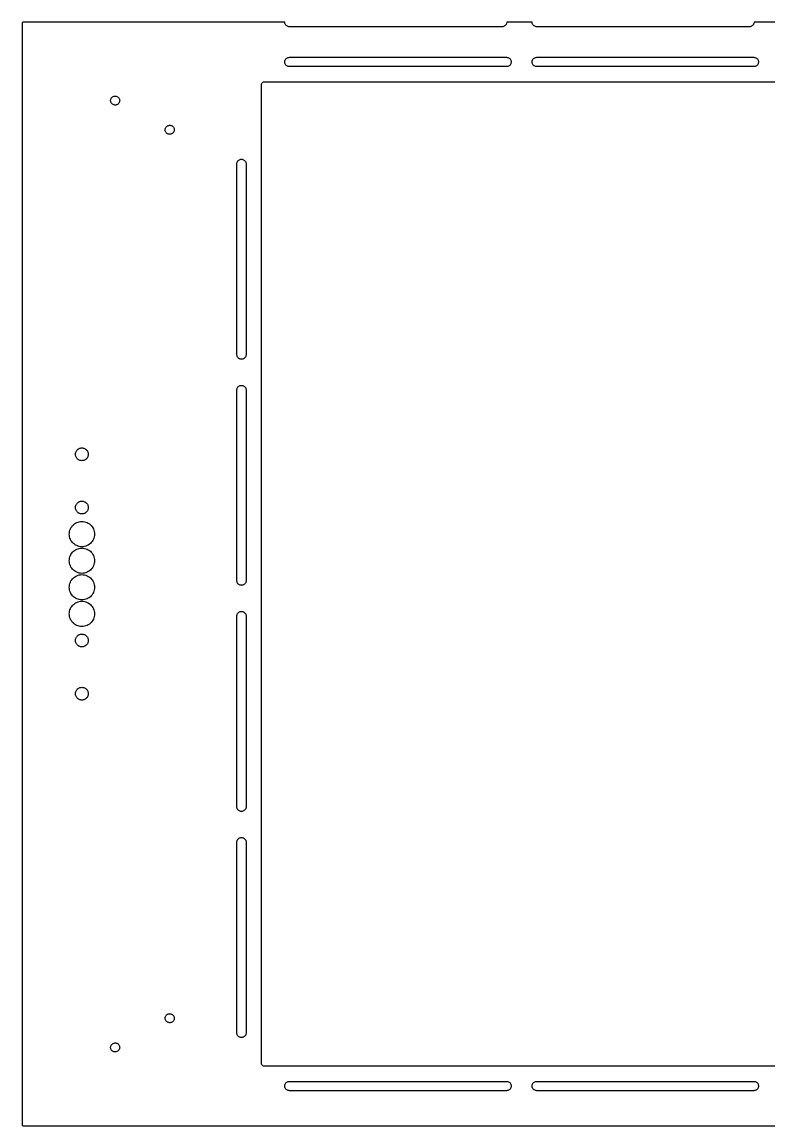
# Model space of a CAD drawing. Header units: metres. Extents: x -290 to 290, y -208 to 208.
# Drawn here: x -290 to -9.2, y -207.5 to 207.5 of the extents above; entities that cross this region are included whole.
import ezdxf

# ---------------------------------------------------------------- set-up
doc = ezdxf.new("R2010")
doc.units = ezdxf.units.M

msp = doc.modelspace()

# ---------------------------------------------------------------- linework, layer by layer
for p, q in [((-289.962, 207.191), (-290, 207)), ((-290, 207), (-290, -207)), ((-289.854, 207.354), (-289.962, 207.191)), ((-289.691, 207.462), (-289.854, 207.354)), ((-289.5, 207.5), (-289.691, 207.462)), ((-191.25, 207.5), (-289.5, 207.5)), ((-191.232, 207.251), (-191.25, 207.5)), ((-191.179, 207.007), (-191.232, 207.251)), ((-191.092, 206.773), (-191.179, 207.007)), ((-190.972, 206.554), (-191.092, 206.773)), ((-190.823, 206.354), (-190.972, 206.554)), ((-190.646, 206.177), (-190.823, 206.354)), ((-190.446, 206.028), (-190.646, 206.177)), ((-190.227, 205.908), (-190.446, 206.028)), ((-189.993, 205.821), (-190.227, 205.908)), ((-189.749, 205.768), (-189.993, 205.821)), ((-189.5, 205.75), (-189.749, 205.768)), ((-109.5, 205.75), (-189.5, 205.75)), ((-109.251, 205.768), (-109.5, 205.75)), ((-109.007, 205.821), (-109.251, 205.768)), ((-108.773, 205.908), (-109.007, 205.821)), ((-108.554, 206.028), (-108.773, 205.908)), ((-108.354, 206.177), (-108.554, 206.028)), ((-108.177, 206.354), (-108.354, 206.177)), ((-108.028, 206.554), (-108.177, 206.354)), ((-107.908, 206.773), (-108.028, 206.554)), ((-107.821, 207.007), (-107.908, 206.773)), ((-107.768, 207.251), (-107.821, 207.007)), ((-107.75, 207.5), (-107.768, 207.251)), ((-98.25, 207.5), (-107.75, 207.5)), ((-98.2322, 207.251), (-98.25, 207.5)), ((-98.1791, 207.007), (-98.2322, 207.251)), ((-98.0919, 206.773), (-98.1791, 207.007)), ((-97.9722, 206.554), (-98.0919, 206.773)), ((-97.8226, 206.354), (-97.9722, 206.554)), ((-97.646, 206.177), (-97.8226, 206.354)), ((-97.4461, 206.028), (-97.646, 206.177)), ((-97.227, 205.908), (-97.4461, 206.028)), ((-96.993, 205.821), (-97.227, 205.908)), ((-96.7491, 205.768), (-96.993, 205.821)), ((-96.5, 205.75), (-96.7491, 205.768)), ((-16.5, 205.75), (-96.5, 205.75)), ((-16.2509, 205.768), (-16.5, 205.75)), ((-16.007, 205.821), (-16.2509, 205.768)), ((-15.773, 205.908), (-16.007, 205.821)), ((-15.5539, 206.028), (-15.773, 205.908)), ((-15.354, 206.177), (-15.5539, 206.028)), ((-15.1774, 206.354), (-15.354, 206.177)), ((-15.0278, 206.554), (-15.1774, 206.354)), ((-14.9081, 206.773), (-15.0278, 206.554)), ((-14.8209, 207.007), (-14.9081, 206.773)), ((-14.7678, 207.251), (-14.8209, 207.007)), ((-14.75, 207.5), (-14.7678, 207.251)), ((-5.25, 207.5), (-14.75, 207.5)), ((-191.25, 192.5), (-191.232, 192.749)), ((-191.232, 192.251), (-191.25, 192.5)), ((-191.232, 192.749), (-191.179, 192.993)), ((-191.179, 192.007), (-191.232, 192.251)), ((-191.179, 192.993), (-191.092, 193.227)), ((-191.092, 191.773), (-191.179, 192.007)), ((-191.092, 193.227), (-190.972, 193.446)), ((-190.972, 191.554), (-191.092, 191.773)), ((-190.972, 193.446), (-190.823, 193.646)), ((-190.823, 191.354), (-190.972, 191.554)), ((-190.823, 193.646), (-190.646, 193.823)), ((-190.646, 191.177), (-190.823, 191.354)), ((-190.646, 193.823), (-190.446, 193.972)), ((-190.446, 191.028), (-190.646, 191.177)), ((-190.446, 193.972), (-190.227, 194.092)), ((-190.227, 190.908), (-190.446, 191.028)), ((-190.227, 194.092), (-189.993, 194.179)), ((-189.993, 190.821), (-190.227, 190.908)), ((-189.993, 194.179), (-189.749, 194.232)), ((-189.749, 194.232), (-189.5, 194.25)), ((-189.5, 194.25), (-107.833, 194.25)), ((-107.833, 194.25), (-107.584, 194.232)), ((-107.584, 194.232), (-107.34, 194.179)), ((-107.34, 194.179), (-107.106, 194.092)), ((-107.106, 190.908), (-107.34, 190.821)), ((-107.106, 194.092), (-106.887, 193.972)), ((-106.887, 191.028), (-107.106, 190.908)), ((-106.887, 193.972), (-106.687, 193.823)), ((-106.687, 191.177), (-106.887, 191.028)), ((-106.687, 193.823), (-106.511, 193.646)), ((-106.511, 191.354), (-106.687, 191.177)), ((-106.511, 193.646), (-106.361, 193.446)), ((-106.361, 191.554), (-106.511, 191.354)), ((-106.361, 193.446), (-106.241, 193.227)), ((-106.241, 191.773), (-106.361, 191.554)), ((-106.241, 193.227), (-106.154, 192.993)), ((-106.154, 192.007), (-106.241, 191.773)), ((-106.154, 192.993), (-106.101, 192.749)), ((-106.101, 192.251), (-106.154, 192.007)), ((-106.101, 192.749), (-106.083, 192.5)), ((-106.083, 192.5), (-106.101, 192.251)), ((-98.25, 192.5), (-98.2322, 192.749)), ((-98.2322, 192.251), (-98.25, 192.5)), ((-98.2322, 192.749), (-98.1791, 192.993)), ((-98.1791, 192.007), (-98.2322, 192.251)), ((-98.1791, 192.993), (-98.0919, 193.227)), ((-98.0919, 191.773), (-98.1791, 192.007)), ((-98.0919, 193.227), (-97.9722, 193.446)), ((-97.9722, 191.554), (-98.0919, 191.773)), ((-97.9722, 193.446), (-97.8226, 193.646)), ((-97.8226, 191.354), (-97.9722, 191.554)), ((-97.8226, 193.646), (-97.646, 193.823)), ((-97.646, 191.177), (-97.8226, 191.354)), ((-97.646, 193.823), (-97.4461, 193.972)), ((-97.4461, 191.028), (-97.646, 191.177)), ((-97.4461, 193.972), (-97.227, 194.092)), ((-97.227, 190.908), (-97.4461, 191.028)), ((-97.227, 194.092), (-96.993, 194.179)), ((-96.993, 190.821), (-97.227, 190.908)), ((-96.993, 194.179), (-96.7491, 194.232)), ((-96.7491, 194.232), (-96.5, 194.25)), ((-96.5, 194.25), (-14.8333, 194.25)), ((-14.8333, 194.25), (-14.5843, 194.232)), ((-14.5843, 194.232), (-14.3403, 194.179)), ((-14.3403, 194.179), (-14.1064, 194.092)), ((-14.1064, 190.908), (-14.3403, 190.821)), ((-14.1064, 194.092), (-13.8872, 193.972)), ((-13.8872, 191.028), (-14.1064, 190.908)), ((-13.8872, 193.972), (-13.6873, 193.823)), ((-13.6873, 191.177), (-13.8872, 191.028)), ((-13.6873, 193.823), (-13.5108, 193.646)), ((-13.5108, 191.354), (-13.6873, 191.177)), ((-13.5108, 193.646), (-13.3611, 193.446)), ((-13.3611, 191.554), (-13.5108, 191.354)), ((-13.3611, 193.446), (-13.2415, 193.227)), ((-13.2415, 191.773), (-13.3611, 191.554)), ((-13.2415, 193.227), (-13.1542, 192.993)), ((-13.1542, 192.007), (-13.2415, 191.773)), ((-13.1542, 192.993), (-13.1011, 192.749)), ((-13.1011, 192.251), (-13.1542, 192.007)), ((-13.1011, 192.749), (-13.0833, 192.5)), ((-13.0833, 192.5), (-13.1011, 192.251)), ((-189.749, 190.768), (-189.993, 190.821)), ((-189.5, 190.75), (-189.749, 190.768)), ((-107.833, 190.75), (-189.5, 190.75)), ((-107.584, 190.768), (-107.833, 190.75)), ((-107.34, 190.821), (-107.584, 190.768)), ((-96.7491, 190.768), (-96.993, 190.821)), ((-96.5, 190.75), (-96.7491, 190.768)), ((-14.8333, 190.75), (-96.5, 190.75)), ((-14.5843, 190.768), (-14.8333, 190.75)), ((-14.3403, 190.821), (-14.5843, 190.768)), ((-200, 184), (-199.975, 184.223)), ((-200, -184), (-200, 184)), ((-199.975, 184.223), (-199.901, 184.434)), ((-199.901, 184.434), (-199.782, 184.623)), ((-199.782, 184.623), (-199.623, 184.782)), ((-199.623, 184.782), (-199.434, 184.901)), ((-199.434, 184.901), (-199.223, 184.975)), ((-199.223, 184.975), (-199, 185)), ((-199, 185), (199, 185)), ((-256.659, 178.37), (-256.588, 178.607)), ((-256.588, 178.607), (-256.482, 178.832)), ((-256.482, 178.832), (-256.346, 179.039)), ((-256.346, 179.039), (-256.18, 179.224)), ((-256.18, 179.224), (-255.989, 179.383)), ((-255.989, 179.383), (-255.777, 179.512)), ((-255.777, 179.512), (-255.549, 179.609)), ((-255.549, 179.609), (-255.309, 179.672)), ((-255.309, 179.672), (-255.062, 179.699)), ((-255.062, 179.699), (-254.814, 179.69)), ((-254.814, 179.69), (-254.57, 179.645)), ((-254.57, 179.645), (-254.335, 179.565)), ((-254.335, 179.565), (-254.114, 179.451)), ((-254.114, 179.451), (-253.913, 179.307)), ((-253.913, 179.307), (-253.734, 179.134)), ((-253.734, 179.134), (-253.582, 178.938)), ((-253.582, 178.938), (-253.461, 178.722)), ((-253.461, 178.722), (-253.372, 178.49)), ((-253.372, 178.49), (-253.318, 178.248)), ((-256.695, 178.124), (-256.659, 178.37)), ((-256.695, 177.876), (-256.695, 178.124)), ((-256.659, 177.63), (-256.695, 177.876)), ((-256.588, 177.393), (-256.659, 177.63)), ((-256.482, 177.168), (-256.588, 177.393)), ((-256.346, 176.961), (-256.482, 177.168)), ((-256.18, 176.776), (-256.346, 176.961)), ((-255.989, 176.617), (-256.18, 176.776)), ((-255.777, 176.488), (-255.989, 176.617)), ((-255.549, 176.391), (-255.777, 176.488)), ((-255.309, 176.328), (-255.549, 176.391)), ((-255.062, 176.301), (-255.309, 176.328)), ((-254.814, 176.31), (-255.062, 176.301)), ((-254.57, 176.355), (-254.814, 176.31)), ((-254.335, 176.435), (-254.57, 176.355)), ((-254.114, 176.549), (-254.335, 176.435)), ((-253.913, 176.693), (-254.114, 176.549)), ((-253.734, 176.866), (-253.913, 176.693)), ((-253.582, 177.062), (-253.734, 176.866)), ((-253.461, 177.278), (-253.582, 177.062)), ((-253.372, 177.51), (-253.461, 177.278)), ((-253.318, 177.752), (-253.372, 177.51)), ((-253.318, 178.248), (-253.3, 178)), ((-253.3, 178), (-253.318, 177.752)), ((-236.195, 167.124), (-236.159, 167.37)), ((-236.195, 166.876), (-236.195, 167.124)), ((-236.159, 166.63), (-236.195, 166.876)), ((-236.159, 167.37), (-236.088, 167.607)), ((-236.088, 166.393), (-236.159, 166.63)), ((-236.088, 167.607), (-235.982, 167.832)), ((-235.982, 166.168), (-236.088, 166.393)), ((-235.982, 167.832), (-235.846, 168.039)), ((-235.846, 165.961), (-235.982, 166.168)), ((-235.846, 168.039), (-235.68, 168.224)), ((-235.68, 168.224), (-235.489, 168.383)), ((-235.489, 168.383), (-235.277, 168.512)), ((-235.277, 168.512), (-235.049, 168.609)), ((-235.049, 168.609), (-234.809, 168.672)), ((-234.809, 168.672), (-234.562, 168.699)), ((-234.562, 168.699), (-234.314, 168.69)), ((-234.314, 168.69), (-234.07, 168.645)), ((-234.07, 168.645), (-233.835, 168.565)), ((-233.835, 168.565), (-233.614, 168.451)), ((-233.614, 168.451), (-233.413, 168.307)), ((-233.413, 168.307), (-233.234, 168.134)), ((-233.234, 168.134), (-233.082, 167.938)), ((-233.082, 166.062), (-233.234, 165.866)), ((-233.082, 167.938), (-232.961, 167.722)), ((-232.961, 166.278), (-233.082, 166.062)), ((-232.961, 167.722), (-232.872, 167.49)), ((-232.872, 166.51), (-232.961, 166.278)), ((-232.872, 167.49), (-232.818, 167.248)), ((-232.818, 166.752), (-232.872, 166.51)), ((-232.818, 167.248), (-232.8, 167)), ((-232.8, 167), (-232.818, 166.752)), ((-235.68, 165.776), (-235.846, 165.961)), ((-235.489, 165.617), (-235.68, 165.776)), ((-235.277, 165.488), (-235.489, 165.617)), ((-235.049, 165.391), (-235.277, 165.488)), ((-234.809, 165.328), (-235.049, 165.391)), ((-234.562, 165.301), (-234.809, 165.328)), ((-234.314, 165.31), (-234.562, 165.301)), ((-234.07, 165.355), (-234.314, 165.31)), ((-233.835, 165.435), (-234.07, 165.355)), ((-233.614, 165.549), (-233.835, 165.435)), ((-233.413, 165.693), (-233.614, 165.549)), ((-233.234, 165.866), (-233.413, 165.693)), ((-209.25, 154.167), (-209.232, 154.416)), ((-209.25, 82.5), (-209.25, 154.167)), ((-209.232, 154.416), (-209.179, 154.66)), ((-209.179, 154.66), (-209.092, 154.894)), ((-209.092, 154.894), (-208.972, 155.113)), ((-208.972, 155.113), (-208.823, 155.313)), ((-208.823, 155.313), (-208.646, 155.489)), ((-208.646, 155.489), (-208.446, 155.639)), ((-208.446, 155.639), (-208.227, 155.759)), ((-208.227, 155.759), (-207.993, 155.846)), ((-207.993, 155.846), (-207.749, 155.899)), ((-207.749, 155.899), (-207.5, 155.917)), ((-207.5, 155.917), (-207.251, 155.899)), ((-207.251, 155.899), (-207.007, 155.846)), ((-207.007, 155.846), (-206.773, 155.759)), ((-206.773, 155.759), (-206.554, 155.639)), ((-206.554, 155.639), (-206.354, 155.489)), ((-206.354, 155.489), (-206.177, 155.313)), ((-206.177, 155.313), (-206.028, 155.113)), ((-206.028, 155.113), (-205.908, 154.894)), ((-205.908, 154.894), (-205.821, 154.66)), ((-205.821, 154.66), (-205.768, 154.416)), ((-205.768, 154.416), (-205.75, 154.167)), ((-205.75, 154.167), (-205.75, 82.5)), ((-209.232, 82.2509), (-209.25, 82.5)), ((-209.179, 82.007), (-209.232, 82.2509)), ((-209.092, 81.773), (-209.179, 82.007)), ((-208.972, 81.5539), (-209.092, 81.773)), ((-208.823, 81.354), (-208.972, 81.5539)), ((-208.646, 81.1774), (-208.823, 81.354)), ((-208.446, 81.0278), (-208.646, 81.1774)), ((-208.227, 80.9081), (-208.446, 81.0278)), ((-207.993, 80.8209), (-208.227, 80.9081)), ((-207.749, 80.7678), (-207.993, 80.8209)), ((-207.5, 80.75), (-207.749, 80.7678)), ((-207.251, 80.7678), (-207.5, 80.75)), ((-207.007, 80.8209), (-207.251, 80.7678)), ((-206.773, 80.9081), (-207.007, 80.8209)), ((-206.554, 81.0278), (-206.773, 80.9081)), ((-206.354, 81.1774), (-206.554, 81.0278)), ((-206.177, 81.354), (-206.354, 81.1774)), ((-206.028, 81.5539), (-206.177, 81.354)), ((-205.908, 81.773), (-206.028, 81.5539)), ((-205.821, 82.007), (-205.908, 81.773)), ((-205.768, 82.2509), (-205.821, 82.007)), ((-205.75, 82.5), (-205.768, 82.2509)), ((-208.646, 70.4892), (-208.446, 70.6389)), ((-208.446, 70.6389), (-208.227, 70.7585)), ((-208.227, 70.7585), (-207.993, 70.8458)), ((-207.993, 70.8458), (-207.749, 70.8988)), ((-207.749, 70.8988), (-207.5, 70.9167)), ((-207.5, 70.9167), (-207.251, 70.8988)), ((-207.251, 70.8988), (-207.007, 70.8458)), ((-207.007, 70.8458), (-206.773, 70.7585)), ((-206.773, 70.7585), (-206.554, 70.6389)), ((-206.554, 70.6389), (-206.354, 70.4892)), ((-209.25, 69.1667), (-209.232, 69.4157)), ((-209.25, -2.5), (-209.25, 69.1667)), ((-209.232, 69.4157), (-209.179, 69.6597)), ((-209.179, 69.6597), (-209.092, 69.8936)), ((-209.092, 69.8936), (-208.972, 70.1128)), ((-208.972, 70.1128), (-208.823, 70.3127)), ((-208.823, 70.3127), (-208.646, 70.4892)), ((-206.354, 70.4892), (-206.177, 70.3127)), ((-206.177, 70.3127), (-206.028, 70.1128)), ((-206.028, 70.1128), (-205.908, 69.8936)), ((-205.908, 69.8936), (-205.821, 69.6597)), ((-205.821, 69.6597), (-205.768, 69.4157)), ((-205.768, 69.4157), (-205.75, 69.1667)), ((-205.75, 69.1667), (-205.75, -2.5)), ((-269.848, 45.499), (-269.783, 45.7416)), ((-269.783, 45.7416), (-269.693, 45.9762)), ((-269.693, 45.9762), (-269.578, 46.2)), ((-269.578, 46.2), (-269.442, 46.4107)), ((-269.442, 46.4107), (-269.284, 46.6059)), ((-269.284, 46.6059), (-269.106, 46.7835)), ((-269.106, 46.7835), (-268.911, 46.9416)), ((-268.911, 46.9416), (-268.7, 47.0785)), ((-268.7, 47.0785), (-268.476, 47.1925)), ((-268.476, 47.1925), (-268.242, 47.2825)), ((-268.242, 47.2825), (-267.999, 47.3475)), ((-267.999, 47.3475), (-267.751, 47.3868)), ((-267.751, 47.3868), (-267.5, 47.4)), ((-267.5, 47.4), (-267.249, 47.3868)), ((-267.249, 47.3868), (-267.001, 47.3475)), ((-267.001, 47.3475), (-266.758, 47.2825)), ((-266.758, 47.2825), (-266.524, 47.1925)), ((-266.524, 47.1925), (-266.3, 47.0785)), ((-266.3, 47.0785), (-266.089, 46.9416)), ((-266.089, 46.9416), (-265.894, 46.7835)), ((-265.894, 46.7835), (-265.716, 46.6059)), ((-265.716, 46.6059), (-265.558, 46.4107)), ((-265.558, 46.4107), (-265.422, 46.2)), ((-265.422, 46.2), (-265.307, 45.9762)), ((-265.307, 45.9762), (-265.217, 45.7416)), ((-265.217, 45.7416), (-265.152, 45.499)), ((-269.9, 45), (-269.887, 45.2509)), ((-269.887, 44.7491), (-269.9, 45)), ((-269.887, 45.2509), (-269.848, 45.499)), ((-269.848, 44.501), (-269.887, 44.7491)), ((-269.783, 44.2583), (-269.848, 44.501)), ((-269.693, 44.0238), (-269.783, 44.2583)), ((-269.578, 43.8), (-269.693, 44.0238)), ((-269.442, 43.5893), (-269.578, 43.8)), ((-269.284, 43.3941), (-269.442, 43.5893)), ((-269.106, 43.2164), (-269.284, 43.3941)), ((-268.911, 43.0583), (-269.106, 43.2164)), ((-268.7, 42.9215), (-268.911, 43.0583)), ((-268.476, 42.8075), (-268.7, 42.9215)), ((-268.242, 42.7175), (-268.476, 42.8075)), ((-267.999, 42.6524), (-268.242, 42.7175)), ((-267.751, 42.6131), (-267.999, 42.6524)), ((-267.5, 42.6), (-267.751, 42.6131)), ((-267.249, 42.6131), (-267.5, 42.6)), ((-267.001, 42.6524), (-267.249, 42.6131)), ((-266.758, 42.7175), (-267.001, 42.6524)), ((-266.524, 42.8075), (-266.758, 42.7175)), ((-266.3, 42.9215), (-266.524, 42.8075)), ((-266.089, 43.0583), (-266.3, 42.9215)), ((-265.894, 43.2164), (-266.089, 43.0583)), ((-265.716, 43.3941), (-265.894, 43.2164)), ((-265.558, 43.5893), (-265.716, 43.3941)), ((-265.422, 43.8), (-265.558, 43.5893)), ((-265.307, 44.0238), (-265.422, 43.8)), ((-265.217, 44.2583), (-265.307, 44.0238)), ((-265.152, 44.501), (-265.217, 44.2583)), ((-265.152, 45.499), (-265.113, 45.2509)), ((-265.113, 44.7491), (-265.152, 44.501)), ((-265.113, 45.2509), (-265.1, 45)), ((-265.1, 45), (-265.113, 44.7491)), ((-269.9, 25), (-269.887, 25.2509)), ((-269.887, 24.7491), (-269.9, 25)), ((-269.887, 25.2509), (-269.848, 25.499)), ((-269.848, 25.499), (-269.783, 25.7416)), ((-269.783, 25.7416), (-269.693, 25.9762)), ((-269.693, 25.9762), (-269.578, 26.2)), ((-269.578, 26.2), (-269.442, 26.4107)), ((-269.442, 26.4107), (-269.284, 26.6059)), ((-269.284, 26.6059), (-269.106, 26.7835)), ((-269.106, 26.7835), (-268.911, 26.9416)), ((-268.911, 26.9416), (-268.7, 27.0785)), ((-268.7, 27.0785), (-268.476, 27.1925)), ((-268.476, 27.1925), (-268.242, 27.2825)), ((-268.242, 27.2825), (-267.999, 27.3475)), ((-267.999, 27.3475), (-267.751, 27.3868)), ((-267.751, 27.3868), (-267.5, 27.4)), ((-267.5, 27.4), (-267.249, 27.3868)), ((-267.249, 27.3868), (-267.001, 27.3475)), ((-267.001, 27.3475), (-266.758, 27.2825)), ((-266.758, 27.2825), (-266.524, 27.1925)), ((-266.524, 27.1925), (-266.3, 27.0785)), ((-266.3, 27.0785), (-266.089, 26.9416)), ((-266.089, 26.9416), (-265.894, 26.7835)), ((-265.894, 26.7835), (-265.716, 26.6059)), ((-265.716, 26.6059), (-265.558, 26.4107)), ((-265.558, 26.4107), (-265.422, 26.2)), ((-265.422, 26.2), (-265.307, 25.9762)), ((-265.307, 25.9762), (-265.217, 25.7416)), ((-265.217, 25.7416), (-265.152, 25.499)), ((-265.152, 25.499), (-265.113, 25.2509)), ((-265.113, 25.2509), (-265.1, 25)), ((-265.1, 25), (-265.113, 24.7491)), ((-269.848, 24.501), (-269.887, 24.7491)), ((-269.783, 24.2583), (-269.848, 24.501)), ((-269.693, 24.0238), (-269.783, 24.2583)), ((-269.578, 23.8), (-269.693, 24.0238)), ((-269.442, 23.5893), (-269.578, 23.8)), ((-269.284, 23.3941), (-269.442, 23.5893)), ((-269.106, 23.2164), (-269.284, 23.3941)), ((-268.911, 23.0583), (-269.106, 23.2164)), ((-268.7, 22.9215), (-268.911, 23.0583)), ((-268.476, 22.8075), (-268.7, 22.9215)), ((-268.242, 22.7175), (-268.476, 22.8075)), ((-267.999, 22.6524), (-268.242, 22.7175)), ((-267.751, 22.6131), (-267.999, 22.6524)), ((-267.5, 22.6), (-267.751, 22.6131)), ((-267.249, 22.6131), (-267.5, 22.6)), ((-267.001, 22.6524), (-267.249, 22.6131)), ((-266.758, 22.7175), (-267.001, 22.6524)), ((-266.524, 22.8075), (-266.758, 22.7175)), ((-266.3, 22.9215), (-266.524, 22.8075)), ((-266.089, 23.0583), (-266.3, 22.9215)), ((-265.894, 23.2164), (-266.089, 23.0583)), ((-265.716, 23.3941), (-265.894, 23.2164)), ((-265.558, 23.5893), (-265.716, 23.3941)), ((-265.422, 23.8), (-265.558, 23.5893)), ((-265.307, 24.0238), (-265.422, 23.8)), ((-265.217, 24.2583), (-265.307, 24.0238)), ((-265.152, 24.501), (-265.217, 24.2583)), ((-265.113, 24.7491), (-265.152, 24.501)), ((-272.018, 16.4678), (-271.839, 16.932)), ((-271.839, 16.932), (-271.614, 17.375)), ((-271.614, 17.375), (-271.343, 17.792)), ((-271.343, 17.792), (-271.03, 18.1784)), ((-271.03, 18.1784), (-270.678, 18.5299)), ((-270.678, 18.5299), (-270.292, 18.8428)), ((-270.292, 18.8428), (-269.875, 19.1136)), ((-269.875, 19.1136), (-269.432, 19.3393)), ((-269.432, 19.3393), (-268.968, 19.5175)), ((-268.968, 19.5175), (-268.488, 19.6462)), ((-268.488, 19.6462), (-267.997, 19.724)), ((-267.997, 19.724), (-267.5, 19.75)), ((-267.5, 19.75), (-267.003, 19.724)), ((-267.003, 19.724), (-266.512, 19.6462)), ((-266.512, 19.6462), (-266.032, 19.5175)), ((-266.032, 19.5175), (-265.568, 19.3393)), ((-265.568, 19.3393), (-265.125, 19.1136)), ((-265.125, 19.1136), (-264.708, 18.8428)), ((-264.708, 18.8428), (-264.322, 18.5299)), ((-264.322, 18.5299), (-263.97, 18.1784)), ((-263.97, 18.1784), (-263.657, 17.792)), ((-263.657, 17.792), (-263.386, 17.375)), ((-263.386, 17.375), (-263.161, 16.932)), ((-263.161, 16.932), (-262.982, 16.4678)), ((-272.25, 15), (-272.224, 15.4965)), ((-272.224, 14.5035), (-272.25, 15)), ((-272.224, 15.4965), (-272.146, 15.9876)), ((-272.146, 14.0124), (-272.224, 14.5035)), ((-272.146, 15.9876), (-272.018, 16.4678)), ((-272.018, 13.5322), (-272.146, 14.0124)), ((-271.839, 13.068), (-272.018, 13.5322)), ((-271.614, 12.625), (-271.839, 13.068)), ((-271.343, 12.208), (-271.614, 12.625)), ((-263.386, 12.625), (-263.657, 12.208)), ((-263.161, 13.068), (-263.386, 12.625)), ((-262.982, 13.5322), (-263.161, 13.068)), ((-262.982, 16.4678), (-262.854, 15.9876)), ((-262.854, 14.0124), (-262.982, 13.5322)), ((-262.854, 15.9876), (-262.776, 15.4965)), ((-262.776, 14.5035), (-262.854, 14.0124)), ((-262.776, 15.4965), (-262.75, 15)), ((-262.75, 15), (-262.776, 14.5035)), ((-271.03, 11.8216), (-271.343, 12.208)), ((-270.678, 11.4701), (-271.03, 11.8216)), ((-271.03, 8.17836), (-270.678, 8.52994)), ((-270.292, 11.1572), (-270.678, 11.4701)), ((-270.678, 8.52994), (-270.292, 8.84282)), ((-269.875, 10.8864), (-270.292, 11.1572)), ((-270.292, 8.84282), (-269.875, 9.11362)), ((-269.432, 10.6607), (-269.875, 10.8864)), ((-269.875, 9.11362), (-269.432, 9.33934)), ((-268.968, 10.4825), (-269.432, 10.6607)), ((-269.432, 9.33934), (-268.968, 9.51752)), ((-268.488, 10.3538), (-268.968, 10.4825)), ((-268.968, 9.51752), (-268.488, 9.64619)), ((-267.997, 10.276), (-268.488, 10.3538)), ((-268.488, 9.64619), (-267.997, 9.72397)), ((-267.5, 10.25), (-267.997, 10.276)), ((-267.997, 9.72397), (-267.5, 9.75)), ((-267.003, 10.276), (-267.5, 10.25)), ((-267.5, 9.75), (-267.003, 9.72397)), ((-266.512, 10.3538), (-267.003, 10.276)), ((-267.003, 9.72397), (-266.512, 9.64619)), ((-266.032, 10.4825), (-266.512, 10.3538)), ((-266.512, 9.64619), (-266.032, 9.51752)), ((-265.568, 10.6607), (-266.032, 10.4825)), ((-266.032, 9.51752), (-265.568, 9.33934)), ((-265.125, 10.8864), (-265.568, 10.6607)), ((-265.568, 9.33934), (-265.125, 9.11362)), ((-264.708, 11.1572), (-265.125, 10.8864)), ((-265.125, 9.11362), (-264.708, 8.84282)), ((-264.322, 11.4701), (-264.708, 11.1572)), ((-264.708, 8.84282), (-264.322, 8.52994)), ((-263.97, 11.8216), (-264.322, 11.4701)), ((-264.322, 8.52994), (-263.97, 8.17836)), ((-263.657, 12.208), (-263.97, 11.8216)), ((-272.25, 5), (-272.224, 5.49651)), ((-272.224, 4.50348), (-272.25, 5)), ((-272.224, 5.49651), (-272.146, 5.98758)), ((-272.146, 4.01241), (-272.224, 4.50348)), ((-272.146, 5.98758), (-272.018, 6.46782)), ((-272.018, 6.46782), (-271.839, 6.93199)), ((-271.839, 6.93199), (-271.614, 7.375)), ((-271.614, 7.375), (-271.343, 7.79198)), ((-271.343, 7.79198), (-271.03, 8.17836)), ((-263.97, 8.17836), (-263.657, 7.79198)), ((-263.657, 7.79198), (-263.386, 7.375)), ((-263.386, 7.375), (-263.161, 6.93199)), ((-263.161, 6.93199), (-262.982, 6.46782)), ((-262.982, 6.46782), (-262.854, 5.98758)), ((-262.854, 5.98758), (-262.776, 5.49651)), ((-262.776, 4.50348), (-262.854, 4.01241)), ((-262.776, 5.49651), (-262.75, 5)), ((-262.75, 5), (-262.776, 4.50348)), ((-272.018, 3.53217), (-272.146, 4.01241)), ((-271.839, 3.06799), (-272.018, 3.53217)), ((-271.614, 2.625), (-271.839, 3.06799)), ((-271.343, 2.20801), (-271.614, 2.625)), ((-271.03, 1.82162), (-271.343, 2.20801)), ((-270.678, 1.47005), (-271.03, 1.82162)), ((-270.292, 1.15717), (-270.678, 1.47005)), ((-269.875, 0.88637), (-270.292, 1.15717)), ((-269.432, 0.66065), (-269.875, 0.88637)), ((-268.968, 0.48247), (-269.432, 0.66065)), ((-268.488, 0.35379), (-268.968, 0.48247)), ((-267.997, 0.27602), (-268.488, 0.35379)), ((-267.5, 0.25), (-267.997, 0.27602)), ((-267.003, 0.27602), (-267.5, 0.25)), ((-266.512, 0.35379), (-267.003, 0.27602)), ((-266.032, 0.48247), (-266.512, 0.35379)), ((-265.568, 0.66065), (-266.032, 0.48247)), ((-265.125, 0.88637), (-265.568, 0.66065)), ((-264.708, 1.15717), (-265.125, 0.88637)), ((-264.322, 1.47005), (-264.708, 1.15717)), ((-263.97, 1.82162), (-264.322, 1.47005)), ((-263.657, 2.20801), (-263.97, 1.82162)), ((-263.386, 2.625), (-263.657, 2.20801)), ((-263.161, 3.06799), (-263.386, 2.625)), ((-262.982, 3.53217), (-263.161, 3.06799)), ((-262.854, 4.01241), (-262.982, 3.53217)), ((-272.224, -4.50348), (-272.146, -4.01241)), ((-272.146, -4.01241), (-272.018, -3.53217)), ((-272.018, -3.53217), (-271.839, -3.06799)), ((-271.839, -3.06799), (-271.614, -2.625)), ((-271.614, -2.625), (-271.343, -2.20801)), ((-271.343, -2.20801), (-271.03, -1.82162)), ((-271.03, -1.82162), (-270.678, -1.47005)), ((-270.678, -1.47005), (-270.292, -1.15717)), ((-270.292, -1.15717), (-269.875, -0.88637)), ((-269.875, -0.88637), (-269.432, -0.66065)), ((-269.432, -0.66065), (-268.968, -0.48247)), ((-268.968, -0.48247), (-268.488, -0.35379)), ((-268.488, -0.35379), (-267.997, -0.27602)), ((-267.997, -0.27602), (-267.5, -0.25)), ((-267.5, -0.25), (-267.003, -0.27602)), ((-267.003, -0.27602), (-266.512, -0.35379)), ((-266.512, -0.35379), (-266.032, -0.48247)), ((-266.032, -0.48247), (-265.568, -0.66065)), ((-265.568, -0.66065), (-265.125, -0.88637)), ((-265.125, -0.88637), (-264.708, -1.15717)), ((-264.708, -1.15717), (-264.322, -1.47005)), ((-264.322, -1.47005), (-263.97, -1.82162)), ((-263.97, -1.82162), (-263.657, -2.20801)), ((-263.657, -2.20801), (-263.386, -2.625)), ((-263.386, -2.625), (-263.161, -3.06799)), ((-263.161, -3.06799), (-262.982, -3.53217)), ((-262.982, -3.53217), (-262.854, -4.01241)), ((-262.854, -4.01241), (-262.776, -4.50348)), ((-209.232, -2.74904), (-209.25, -2.5)), ((-209.179, -2.99303), (-209.232, -2.74904)), ((-209.092, -3.22697), (-209.179, -2.99303)), ((-208.972, -3.44612), (-209.092, -3.22697)), ((-208.823, -3.646), (-208.972, -3.44612)), ((-208.646, -3.82256), (-208.823, -3.646)), ((-208.446, -3.97218), (-208.646, -3.82256)), ((-208.227, -4.09184), (-208.446, -3.97218)), ((-207.993, -4.17911), (-208.227, -4.09184)), ((-206.773, -4.09184), (-207.007, -4.17911)), ((-206.554, -3.97218), (-206.773, -4.09184)), ((-206.354, -3.82256), (-206.554, -3.97218)), ((-206.177, -3.646), (-206.354, -3.82256)), ((-206.028, -3.44612), (-206.177, -3.646)), ((-205.908, -3.22697), (-206.028, -3.44612)), ((-205.821, -2.99303), (-205.908, -3.22697)), ((-205.768, -2.74904), (-205.821, -2.99303)), ((-205.75, -2.5), (-205.768, -2.74904)), ((-272.25, -5), (-272.224, -4.50348)), ((-272.224, -5.49651), (-272.25, -5)), ((-272.146, -5.98758), (-272.224, -5.49651)), ((-272.018, -6.46782), (-272.146, -5.98758)), ((-271.839, -6.93199), (-272.018, -6.46782)), ((-271.614, -7.375), (-271.839, -6.93199)), ((-271.343, -7.79198), (-271.614, -7.375)), ((-271.03, -8.17836), (-271.343, -7.79198)), ((-270.678, -8.52994), (-271.03, -8.17836)), ((-263.97, -8.17836), (-264.322, -8.52994)), ((-263.657, -7.79198), (-263.97, -8.17836)), ((-263.386, -7.375), (-263.657, -7.79198)), ((-263.161, -6.93199), (-263.386, -7.375)), ((-262.982, -6.46782), (-263.161, -6.93199)), ((-262.854, -5.98758), (-262.982, -6.46782)), ((-262.776, -5.49651), (-262.854, -5.98758)), ((-262.776, -4.50348), (-262.75, -5)), ((-262.75, -5), (-262.776, -5.49651)), ((-207.749, -4.23218), (-207.993, -4.17911)), ((-207.5, -4.25), (-207.749, -4.23218)), ((-207.251, -4.23218), (-207.5, -4.25)), ((-207.007, -4.17911), (-207.251, -4.23218)), ((-271.614, -12.625), (-271.343, -12.208)), ((-271.343, -12.208), (-271.03, -11.8216)), ((-271.03, -11.8216), (-270.678, -11.4701)), ((-270.292, -8.84282), (-270.678, -8.52994)), ((-270.678, -11.4701), (-270.292, -11.1572)), ((-269.875, -9.11362), (-270.292, -8.84282)), ((-270.292, -11.1572), (-269.875, -10.8864)), ((-269.432, -9.33934), (-269.875, -9.11362)), ((-269.875, -10.8864), (-269.432, -10.6607)), ((-268.968, -9.51752), (-269.432, -9.33934)), ((-269.432, -10.6607), (-268.968, -10.4825)), ((-268.488, -9.64619), (-268.968, -9.51752)), ((-268.968, -10.4825), (-268.488, -10.3538)), ((-267.997, -9.72397), (-268.488, -9.64619)), ((-268.488, -10.3538), (-267.997, -10.276)), ((-267.5, -9.75), (-267.997, -9.72397)), ((-267.997, -10.276), (-267.5, -10.25)), ((-267.003, -9.72397), (-267.5, -9.75)), ((-267.5, -10.25), (-267.003, -10.276)), ((-266.512, -9.64619), (-267.003, -9.72397)), ((-267.003, -10.276), (-266.512, -10.3538)), ((-266.032, -9.51752), (-266.512, -9.64619)), ((-266.512, -10.3538), (-266.032, -10.4825)), ((-265.568, -9.33934), (-266.032, -9.51752)), ((-266.032, -10.4825), (-265.568, -10.6607)), ((-265.125, -9.11362), (-265.568, -9.33934)), ((-265.568, -10.6607), (-265.125, -10.8864)), ((-264.708, -8.84282), (-265.125, -9.11362)), ((-265.125, -10.8864), (-264.708, -11.1572)), ((-264.322, -8.52994), (-264.708, -8.84282)), ((-264.708, -11.1572), (-264.322, -11.4701)), ((-264.322, -11.4701), (-263.97, -11.8216)), ((-263.97, -11.8216), (-263.657, -12.208)), ((-263.657, -12.208), (-263.386, -12.625)), ((-272.25, -15), (-272.224, -14.5035)), ((-272.224, -15.4965), (-272.25, -15)), ((-272.224, -14.5035), (-272.146, -14.0124)), ((-272.146, -15.9876), (-272.224, -15.4965)), ((-272.146, -14.0124), (-272.018, -13.5322)), ((-272.018, -16.4678), (-272.146, -15.9876)), ((-272.018, -13.5322), (-271.839, -13.068)), ((-271.839, -16.932), (-272.018, -16.4678)), ((-271.839, -13.068), (-271.614, -12.625)), ((-263.386, -12.625), (-263.161, -13.068)), ((-263.161, -13.068), (-262.982, -13.5322)), ((-262.982, -16.4678), (-263.161, -16.932)), ((-262.982, -13.5322), (-262.854, -14.0124)), ((-262.854, -15.9876), (-262.982, -16.4678)), ((-262.854, -14.0124), (-262.776, -14.5035)), ((-262.776, -15.4965), (-262.854, -15.9876)), ((-262.776, -14.5035), (-262.75, -15)), ((-262.75, -15), (-262.776, -15.4965)), ((-209.25, -15.8333), (-209.232, -15.5843)), ((-209.25, -87.5), (-209.25, -15.8333)), ((-209.232, -15.5843), (-209.179, -15.3403)), ((-209.179, -15.3403), (-209.092, -15.1064)), ((-209.092, -15.1064), (-208.972, -14.8872)), ((-208.972, -14.8872), (-208.823, -14.6873)), ((-208.823, -14.6873), (-208.646, -14.5108)), ((-208.646, -14.5108), (-208.446, -14.3611)), ((-208.446, -14.3611), (-208.227, -14.2415)), ((-208.227, -14.2415), (-207.993, -14.1542)), ((-207.993, -14.1542), (-207.749, -14.1011)), ((-207.749, -14.1011), (-207.5, -14.0833)), ((-207.5, -14.0833), (-207.251, -14.1011)), ((-207.251, -14.1011), (-207.007, -14.1542)), ((-207.007, -14.1542), (-206.773, -14.2415)), ((-206.773, -14.2415), (-206.554, -14.3611)), ((-206.554, -14.3611), (-206.354, -14.5108)), ((-206.354, -14.5108), (-206.177, -14.6873)), ((-206.177, -14.6873), (-206.028, -14.8872)), ((-206.028, -14.8872), (-205.908, -15.1064)), ((-205.908, -15.1064), (-205.821, -15.3403)), ((-205.821, -15.3403), (-205.768, -15.5843)), ((-205.768, -15.5843), (-205.75, -15.8333)), ((-205.75, -15.8333), (-205.75, -87.5)), ((-271.614, -17.375), (-271.839, -16.932)), ((-271.343, -17.792), (-271.614, -17.375)), ((-271.03, -18.1784), (-271.343, -17.792)), ((-270.678, -18.5299), (-271.03, -18.1784)), ((-270.292, -18.8428), (-270.678, -18.5299)), ((-269.875, -19.1136), (-270.292, -18.8428)), ((-269.432, -19.3393), (-269.875, -19.1136)), ((-268.968, -19.5175), (-269.432, -19.3393)), ((-268.488, -19.6462), (-268.968, -19.5175)), ((-267.997, -19.724), (-268.488, -19.6462)), ((-267.5, -19.75), (-267.997, -19.724)), ((-267.003, -19.724), (-267.5, -19.75)), ((-266.512, -19.6462), (-267.003, -19.724)), ((-266.032, -19.5175), (-266.512, -19.6462)), ((-265.568, -19.3393), (-266.032, -19.5175)), ((-265.125, -19.1136), (-265.568, -19.3393)), ((-264.708, -18.8428), (-265.125, -19.1136)), ((-264.322, -18.5299), (-264.708, -18.8428)), ((-263.97, -18.1784), (-264.322, -18.5299)), ((-263.657, -17.792), (-263.97, -18.1784)), ((-263.386, -17.375), (-263.657, -17.792)), ((-263.161, -16.932), (-263.386, -17.375)), ((-269.9, -25), (-269.887, -24.7491)), ((-269.887, -24.7491), (-269.848, -24.501)), ((-269.848, -24.501), (-269.783, -24.2583)), ((-269.783, -24.2583), (-269.693, -24.0238)), ((-269.693, -24.0238), (-269.578, -23.8)), ((-269.578, -23.8), (-269.442, -23.5893)), ((-269.442, -23.5893), (-269.284, -23.3941)), ((-269.284, -23.3941), (-269.106, -23.2164)), ((-269.106, -23.2164), (-268.911, -23.0583)), ((-268.911, -23.0583), (-268.7, -22.9215)), ((-268.7, -22.9215), (-268.476, -22.8075)), ((-268.476, -22.8075), (-268.242, -22.7175)), ((-268.242, -22.7175), (-267.999, -22.6524)), ((-267.999, -22.6524), (-267.751, -22.6131)), ((-267.751, -22.6131), (-267.5, -22.6)), ((-267.5, -22.6), (-267.249, -22.6131)), ((-267.249, -22.6131), (-267.001, -22.6524)), ((-267.001, -22.6524), (-266.758, -22.7175)), ((-266.758, -22.7175), (-266.524, -22.8075)), ((-266.524, -22.8075), (-266.3, -22.9215)), ((-266.3, -22.9215), (-266.089, -23.0583)), ((-266.089, -23.0583), (-265.894, -23.2164)), ((-265.894, -23.2164), (-265.716, -23.3941)), ((-265.716, -23.3941), (-265.558, -23.5893)), ((-265.558, -23.5893), (-265.422, -23.8)), ((-265.422, -23.8), (-265.307, -24.0238)), ((-265.307, -24.0238), (-265.217, -24.2583)), ((-265.217, -24.2583), (-265.152, -24.501)), ((-265.152, -24.501), (-265.113, -24.7491)), ((-265.113, -24.7491), (-265.1, -25)), ((-269.887, -25.2509), (-269.9, -25)), ((-269.848, -25.499), (-269.887, -25.2509)), ((-269.783, -25.7416), (-269.848, -25.499)), ((-269.693, -25.9762), (-269.783, -25.7416)), ((-269.578, -26.2), (-269.693, -25.9762)), ((-269.442, -26.4107), (-269.578, -26.2)), ((-269.284, -26.6059), (-269.442, -26.4107)), ((-269.106, -26.7835), (-269.284, -26.6059)), ((-268.911, -26.9416), (-269.106, -26.7835)), ((-268.7, -27.0785), (-268.911, -26.9416)), ((-268.476, -27.1925), (-268.7, -27.0785)), ((-268.242, -27.2825), (-268.476, -27.1925)), ((-267.999, -27.3475), (-268.242, -27.2825)), ((-267.751, -27.3868), (-267.999, -27.3475)), ((-267.5, -27.4), (-267.751, -27.3868)), ((-267.249, -27.3868), (-267.5, -27.4)), ((-267.001, -27.3475), (-267.249, -27.3868)), ((-266.758, -27.2825), (-267.001, -27.3475)), ((-266.524, -27.1925), (-266.758, -27.2825)), ((-266.3, -27.0785), (-266.524, -27.1925)), ((-266.089, -26.9416), (-266.3, -27.0785)), ((-265.894, -26.7835), (-266.089, -26.9416)), ((-265.716, -26.6059), (-265.894, -26.7835)), ((-265.558, -26.4107), (-265.716, -26.6059)), ((-265.422, -26.2), (-265.558, -26.4107)), ((-265.307, -25.9762), (-265.422, -26.2)), ((-265.217, -25.7416), (-265.307, -25.9762)), ((-265.152, -25.499), (-265.217, -25.7416)), ((-265.113, -25.2509), (-265.152, -25.499)), ((-265.1, -25), (-265.113, -25.2509)), ((-269.9, -45), (-269.887, -44.7491)), ((-269.887, -45.2509), (-269.9, -45)), ((-269.887, -44.7491), (-269.848, -44.501)), ((-269.848, -45.499), (-269.887, -45.2509)), ((-269.848, -44.501), (-269.783, -44.2583)), ((-269.783, -45.7416), (-269.848, -45.499)), ((-269.783, -44.2583), (-269.693, -44.0238)), ((-269.693, -44.0238), (-269.578, -43.8)), ((-269.578, -43.8), (-269.442, -43.5893)), ((-269.442, -43.5893), (-269.284, -43.3941)), ((-269.284, -43.3941), (-269.106, -43.2164)), ((-269.106, -43.2164), (-268.911, -43.0583)), ((-268.911, -43.0583), (-268.7, -42.9215)), ((-268.7, -42.9215), (-268.476, -42.8075)), ((-268.476, -42.8075), (-268.242, -42.7175)), ((-268.242, -42.7175), (-267.999, -42.6524)), ((-267.999, -42.6524), (-267.751, -42.6131)), ((-267.751, -42.6131), (-267.5, -42.6)), ((-267.5, -42.6), (-267.249, -42.6131)), ((-267.249, -42.6131), (-267.001, -42.6524)), ((-267.001, -42.6524), (-266.758, -42.7175)), ((-266.758, -42.7175), (-266.524, -42.8075)), ((-266.524, -42.8075), (-266.3, -42.9215)), ((-266.3, -42.9215), (-266.089, -43.0583)), ((-266.089, -43.0583), (-265.894, -43.2164)), ((-265.894, -43.2164), (-265.716, -43.3941)), ((-265.716, -43.3941), (-265.558, -43.5893)), ((-265.558, -43.5893), (-265.422, -43.8)), ((-265.422, -43.8), (-265.307, -44.0238)), ((-265.307, -44.0238), (-265.217, -44.2583)), ((-265.217, -44.2583), (-265.152, -44.501)), ((-265.152, -45.499), (-265.217, -45.7416)), ((-265.152, -44.501), (-265.113, -44.7491)), ((-265.113, -45.2509), (-265.152, -45.499)), ((-265.113, -44.7491), (-265.1, -45)), ((-265.1, -45), (-265.113, -45.2509)), ((-269.693, -45.9762), (-269.783, -45.7416)), ((-269.578, -46.2), (-269.693, -45.9762)), ((-269.442, -46.4107), (-269.578, -46.2)), ((-269.284, -46.6059), (-269.442, -46.4107)), ((-269.106, -46.7835), (-269.284, -46.6059)), ((-268.911, -46.9416), (-269.106, -46.7835)), ((-268.7, -47.0785), (-268.911, -46.9416)), ((-268.476, -47.1925), (-268.7, -47.0785)), ((-268.242, -47.2825), (-268.476, -47.1925)), ((-267.999, -47.3475), (-268.242, -47.2825)), ((-267.751, -47.3868), (-267.999, -47.3475)), ((-267.5, -47.4), (-267.751, -47.3868)), ((-267.249, -47.3868), (-267.5, -47.4)), ((-267.001, -47.3475), (-267.249, -47.3868)), ((-266.758, -47.2825), (-267.001, -47.3475)), ((-266.524, -47.1925), (-266.758, -47.2825)), ((-266.3, -47.0785), (-266.524, -47.1925)), ((-266.089, -46.9416), (-266.3, -47.0785)), ((-265.894, -46.7835), (-266.089, -46.9416)), ((-265.716, -46.6059), (-265.894, -46.7835)), ((-265.558, -46.4107), (-265.716, -46.6059)), ((-265.422, -46.2), (-265.558, -46.4107)), ((-265.307, -45.9762), (-265.422, -46.2)), ((-265.217, -45.7416), (-265.307, -45.9762)), ((-209.232, -87.7491), (-209.25, -87.5)), ((-209.179, -87.993), (-209.232, -87.7491)), ((-209.092, -88.227), (-209.179, -87.993)), ((-208.972, -88.4461), (-209.092, -88.227)), ((-208.823, -88.646), (-208.972, -88.4461)), ((-208.646, -88.8226), (-208.823, -88.646)), ((-208.446, -88.9722), (-208.646, -88.8226)), ((-208.227, -89.0919), (-208.446, -88.9722)), ((-207.993, -89.1791), (-208.227, -89.0919)), ((-207.749, -89.2322), (-207.993, -89.1791)), ((-207.5, -89.25), (-207.749, -89.2322)), ((-207.251, -89.2322), (-207.5, -89.25)), ((-207.007, -89.1791), (-207.251, -89.2322)), ((-206.773, -89.0919), (-207.007, -89.1791)), ((-206.554, -88.9722), (-206.773, -89.0919)), ((-206.354, -88.8226), (-206.554, -88.9722)), ((-206.177, -88.646), (-206.354, -88.8226)), ((-206.028, -88.4461), (-206.177, -88.646)), ((-205.908, -88.227), (-206.028, -88.4461)), ((-205.821, -87.993), (-205.908, -88.227)), ((-205.768, -87.7491), (-205.821, -87.993)), ((-205.75, -87.5), (-205.768, -87.7491)), ((-208.823, -99.6873), (-208.646, -99.5108)), ((-208.646, -99.5108), (-208.446, -99.3611)), ((-208.446, -99.3611), (-208.227, -99.2415)), ((-208.227, -99.2415), (-207.993, -99.1542)), ((-207.993, -99.1542), (-207.749, -99.1011)), ((-207.749, -99.1011), (-207.5, -99.0833)), ((-207.5, -99.0833), (-207.251, -99.1011)), ((-207.251, -99.1011), (-207.007, -99.1542)), ((-207.007, -99.1542), (-206.773, -99.2415)), ((-206.773, -99.2415), (-206.554, -99.3611)), ((-206.554, -99.3611), (-206.354, -99.5108)), ((-206.354, -99.5108), (-206.177, -99.6873)), ((-209.25, -100.833), (-209.232, -100.584)), ((-209.25, -172.5), (-209.25, -100.833)), ((-209.232, -100.584), (-209.179, -100.34)), ((-209.179, -100.34), (-209.092, -100.106)), ((-209.092, -100.106), (-208.972, -99.8872)), ((-208.972, -99.8872), (-208.823, -99.6873)), ((-206.177, -99.6873), (-206.028, -99.8872)), ((-206.028, -99.8872), (-205.908, -100.106)), ((-205.908, -100.106), (-205.821, -100.34)), ((-205.821, -100.34), (-205.768, -100.584)), ((-205.768, -100.584), (-205.75, -100.833)), ((-205.75, -100.833), (-205.75, -172.5)), ((-235.982, -166.168), (-235.846, -165.961)), ((-235.846, -165.961), (-235.68, -165.776)), ((-235.68, -165.776), (-235.489, -165.617)), ((-235.489, -165.617), (-235.277, -165.488)), ((-235.277, -165.488), (-235.049, -165.391)), ((-235.049, -165.391), (-234.809, -165.328)), ((-234.809, -165.328), (-234.562, -165.301)), ((-234.562, -165.301), (-234.314, -165.31)), ((-234.314, -165.31), (-234.07, -165.355)), ((-234.07, -165.355), (-233.835, -165.435)), ((-233.835, -165.435), (-233.614, -165.549)), ((-233.614, -165.549), (-233.413, -165.693)), ((-233.413, -165.693), (-233.234, -165.866)), ((-233.234, -165.866), (-233.082, -166.062)), ((-236.195, -166.876), (-236.159, -166.63)), ((-236.195, -167.124), (-236.195, -166.876)), ((-236.159, -167.37), (-236.195, -167.124)), ((-236.159, -166.63), (-236.088, -166.393)), ((-236.088, -167.607), (-236.159, -167.37)), ((-236.088, -166.393), (-235.982, -166.168)), ((-235.982, -167.832), (-236.088, -167.607)), ((-235.846, -168.039), (-235.982, -167.832)), ((-235.68, -168.224), (-235.846, -168.039)), ((-235.489, -168.383), (-235.68, -168.224)), ((-235.277, -168.512), (-235.489, -168.383)), ((-235.049, -168.609), (-235.277, -168.512)), ((-234.809, -168.672), (-235.049, -168.609)), ((-234.562, -168.699), (-234.809, -168.672)), ((-234.314, -168.69), (-234.562, -168.699)), ((-234.07, -168.645), (-234.314, -168.69)), ((-233.835, -168.565), (-234.07, -168.645)), ((-233.614, -168.451), (-233.835, -168.565)), ((-233.413, -168.307), (-233.614, -168.451)), ((-233.234, -168.134), (-233.413, -168.307)), ((-233.082, -167.938), (-233.234, -168.134)), ((-233.082, -166.062), (-232.961, -166.278)), ((-232.961, -167.722), (-233.082, -167.938)), ((-232.961, -166.278), (-232.872, -166.51)), ((-232.872, -167.49), (-232.961, -167.722)), ((-232.872, -166.51), (-232.818, -166.752)), ((-232.818, -167.248), (-232.872, -167.49)), ((-232.818, -166.752), (-232.8, -167)), ((-232.8, -167), (-232.818, -167.248)), ((-209.232, -172.749), (-209.25, -172.5)), ((-209.179, -172.993), (-209.232, -172.749)), ((-209.092, -173.227), (-209.179, -172.993)), ((-208.972, -173.446), (-209.092, -173.227)), ((-208.823, -173.646), (-208.972, -173.446)), ((-208.646, -173.823), (-208.823, -173.646)), ((-208.446, -173.972), (-208.646, -173.823)), ((-208.227, -174.092), (-208.446, -173.972)), ((-207.993, -174.179), (-208.227, -174.092)), ((-207.749, -174.232), (-207.993, -174.179)), ((-207.5, -174.25), (-207.749, -174.232)), ((-207.251, -174.232), (-207.5, -174.25)), ((-207.007, -174.179), (-207.251, -174.232)), ((-206.773, -174.092), (-207.007, -174.179)), ((-206.554, -173.972), (-206.773, -174.092)), ((-206.354, -173.823), (-206.554, -173.972)), ((-206.177, -173.646), (-206.354, -173.823)), ((-206.028, -173.446), (-206.177, -173.646)), ((-205.908, -173.227), (-206.028, -173.446)), ((-205.821, -172.993), (-205.908, -173.227)), ((-205.768, -172.749), (-205.821, -172.993)), ((-205.75, -172.5), (-205.768, -172.749)), ((-256.695, -177.876), (-256.659, -177.63)), ((-256.695, -178.124), (-256.695, -177.876)), ((-256.659, -178.37), (-256.695, -178.124)), ((-256.659, -177.63), (-256.588, -177.393)), ((-256.588, -178.607), (-256.659, -178.37)), ((-256.588, -177.393), (-256.482, -177.168)), ((-256.482, -177.168), (-256.346, -176.961)), ((-256.346, -176.961), (-256.18, -176.776)), ((-256.18, -176.776), (-255.989, -176.617)), ((-255.989, -176.617), (-255.777, -176.488)), ((-255.777, -176.488), (-255.549, -176.391)), ((-255.549, -176.391), (-255.309, -176.328)), ((-255.309, -176.328), (-255.062, -176.301)), ((-255.062, -176.301), (-254.814, -176.31)), ((-254.814, -176.31), (-254.57, -176.355)), ((-254.57, -176.355), (-254.335, -176.435)), ((-254.335, -176.435), (-254.114, -176.549)), ((-254.114, -176.549), (-253.913, -176.693)), ((-253.913, -176.693), (-253.734, -176.866)), ((-253.734, -176.866), (-253.582, -177.062)), ((-253.582, -177.062), (-253.461, -177.278)), ((-253.461, -177.278), (-253.372, -177.51)), ((-253.372, -177.51), (-253.318, -177.752)), ((-253.318, -178.248), (-253.372, -178.49)), ((-253.318, -177.752), (-253.3, -178)), ((-253.3, -178), (-253.318, -178.248)), ((-256.482, -178.832), (-256.588, -178.607)), ((-256.346, -179.039), (-256.482, -178.832)), ((-256.18, -179.224), (-256.346, -179.039)), ((-255.989, -179.383), (-256.18, -179.224)), ((-255.777, -179.512), (-255.989, -179.383)), ((-255.549, -179.609), (-255.777, -179.512)), ((-255.309, -179.672), (-255.549, -179.609)), ((-255.062, -179.699), (-255.309, -179.672)), ((-254.814, -179.69), (-255.062, -179.699)), ((-254.57, -179.645), (-254.814, -179.69)), ((-254.335, -179.565), (-254.57, -179.645)), ((-254.114, -179.451), (-254.335, -179.565)), ((-253.913, -179.307), (-254.114, -179.451)), ((-253.734, -179.134), (-253.913, -179.307)), ((-253.582, -178.938), (-253.734, -179.134)), ((-253.461, -178.722), (-253.582, -178.938)), ((-253.372, -178.49), (-253.461, -178.722)), ((-199.975, -184.223), (-200, -184)), ((-199.901, -184.434), (-199.975, -184.223)), ((-199.782, -184.623), (-199.901, -184.434)), ((-199.623, -184.782), (-199.782, -184.623)), ((-199.434, -184.901), (-199.623, -184.782)), ((-199.223, -184.975), (-199.434, -184.901)), ((-199, -185), (-199.223, -184.975)), ((199, -185), (-199, -185)), ((-190.227, -190.908), (-189.993, -190.821)), ((-189.993, -190.821), (-189.749, -190.768)), ((-189.749, -190.768), (-189.5, -190.75)), ((-189.5, -190.75), (-107.833, -190.75)), ((-107.833, -190.75), (-107.584, -190.768)), ((-107.584, -190.768), (-107.34, -190.821)), ((-107.34, -190.821), (-107.106, -190.908)), ((-97.227, -190.908), (-96.993, -190.821)), ((-96.993, -190.821), (-96.7491, -190.768)), ((-96.7491, -190.768), (-96.5, -190.75)), ((-96.5, -190.75), (-14.8333, -190.75)), ((-14.8333, -190.75), (-14.5843, -190.768)), ((-14.5843, -190.768), (-14.3403, -190.821)), ((-14.3403, -190.821), (-14.1064, -190.908)), ((-191.25, -192.5), (-191.232, -192.251)), ((-191.232, -192.749), (-191.25, -192.5)), ((-191.232, -192.251), (-191.179, -192.007)), ((-191.179, -192.993), (-191.232, -192.749)), ((-191.179, -192.007), (-191.092, -191.773)), ((-191.092, -193.227), (-191.179, -192.993)), ((-191.092, -191.773), (-190.972, -191.554)), ((-190.972, -193.446), (-191.092, -193.227)), ((-190.972, -191.554), (-190.823, -191.354)), ((-190.823, -193.646), (-190.972, -193.446)), ((-190.823, -191.354), (-190.646, -191.177)), ((-190.646, -193.823), (-190.823, -193.646)), ((-190.646, -191.177), (-190.446, -191.028)), ((-190.446, -193.972), (-190.646, -193.823)), ((-190.446, -191.028), (-190.227, -190.908)), ((-190.227, -194.092), (-190.446, -193.972)), ((-189.993, -194.179), (-190.227, -194.092)), ((-189.749, -194.232), (-189.993, -194.179)), ((-189.5, -194.25), (-189.749, -194.232)), ((-107.833, -194.25), (-189.5, -194.25)), ((-107.584, -194.232), (-107.833, -194.25)), ((-107.34, -194.179), (-107.584, -194.232)), ((-107.106, -194.092), (-107.34, -194.179)), ((-107.106, -190.908), (-106.887, -191.028)), ((-106.887, -193.972), (-107.106, -194.092)), ((-106.887, -191.028), (-106.687, -191.177)), ((-106.687, -193.823), (-106.887, -193.972)), ((-106.687, -191.177), (-106.511, -191.354)), ((-106.511, -193.646), (-106.687, -193.823)), ((-106.511, -191.354), (-106.361, -191.554)), ((-106.361, -193.446), (-106.511, -193.646)), ((-106.361, -191.554), (-106.241, -191.773)), ((-106.241, -193.227), (-106.361, -193.446)), ((-106.241, -191.773), (-106.154, -192.007)), ((-106.154, -192.993), (-106.241, -193.227)), ((-106.154, -192.007), (-106.101, -192.251)), ((-106.101, -192.749), (-106.154, -192.993)), ((-106.101, -192.251), (-106.083, -192.5)), ((-106.083, -192.5), (-106.101, -192.749)), ((-98.25, -192.5), (-98.2322, -192.251)), ((-98.2322, -192.749), (-98.25, -192.5)), ((-98.2322, -192.251), (-98.1791, -192.007)), ((-98.1791, -192.993), (-98.2322, -192.749)), ((-98.1791, -192.007), (-98.0919, -191.773)), ((-98.0919, -193.227), (-98.1791, -192.993)), ((-98.0919, -191.773), (-97.9722, -191.554)), ((-97.9722, -193.446), (-98.0919, -193.227)), ((-97.9722, -191.554), (-97.8226, -191.354)), ((-97.8226, -193.646), (-97.9722, -193.446)), ((-97.8226, -191.354), (-97.646, -191.177)), ((-97.646, -193.823), (-97.8226, -193.646)), ((-97.646, -191.177), (-97.4461, -191.028)), ((-97.4461, -193.972), (-97.646, -193.823)), ((-97.4461, -191.028), (-97.227, -190.908)), ((-97.227, -194.092), (-97.4461, -193.972)), ((-96.993, -194.179), (-97.227, -194.092)), ((-96.7491, -194.232), (-96.993, -194.179)), ((-96.5, -194.25), (-96.7491, -194.232)), ((-14.8333, -194.25), (-96.5, -194.25)), ((-14.5843, -194.232), (-14.8333, -194.25)), ((-14.3403, -194.179), (-14.5843, -194.232)), ((-14.1064, -194.092), (-14.3403, -194.179)), ((-14.1064, -190.908), (-13.8872, -191.028)), ((-13.8872, -193.972), (-14.1064, -194.092)), ((-13.8872, -191.028), (-13.6873, -191.177)), ((-13.6873, -193.823), (-13.8872, -193.972)), ((-13.6873, -191.177), (-13.5108, -191.354)), ((-13.5108, -193.646), (-13.6873, -193.823)), ((-13.5108, -191.354), (-13.3611, -191.554)), ((-13.3611, -193.446), (-13.5108, -193.646)), ((-13.3611, -191.554), (-13.2415, -191.773)), ((-13.2415, -193.227), (-13.3611, -193.446)), ((-13.2415, -191.773), (-13.1542, -192.007)), ((-13.1542, -192.993), (-13.2415, -193.227)), ((-13.1542, -192.007), (-13.1011, -192.251)), ((-13.1011, -192.749), (-13.1542, -192.993)), ((-13.1011, -192.251), (-13.0833, -192.5)), ((-13.0833, -192.5), (-13.1011, -192.749)), ((-290, -207), (-289.962, -207.191)), ((-289.962, -207.191), (-289.854, -207.354)), ((-289.854, -207.354), (-289.691, -207.462)), ((-289.691, -207.462), (-289.5, -207.5)), ((-289.5, -207.5), (289.5, -207.5))]:
    msp.add_line(p, q)

doc.saveas('drawing.dxf')
